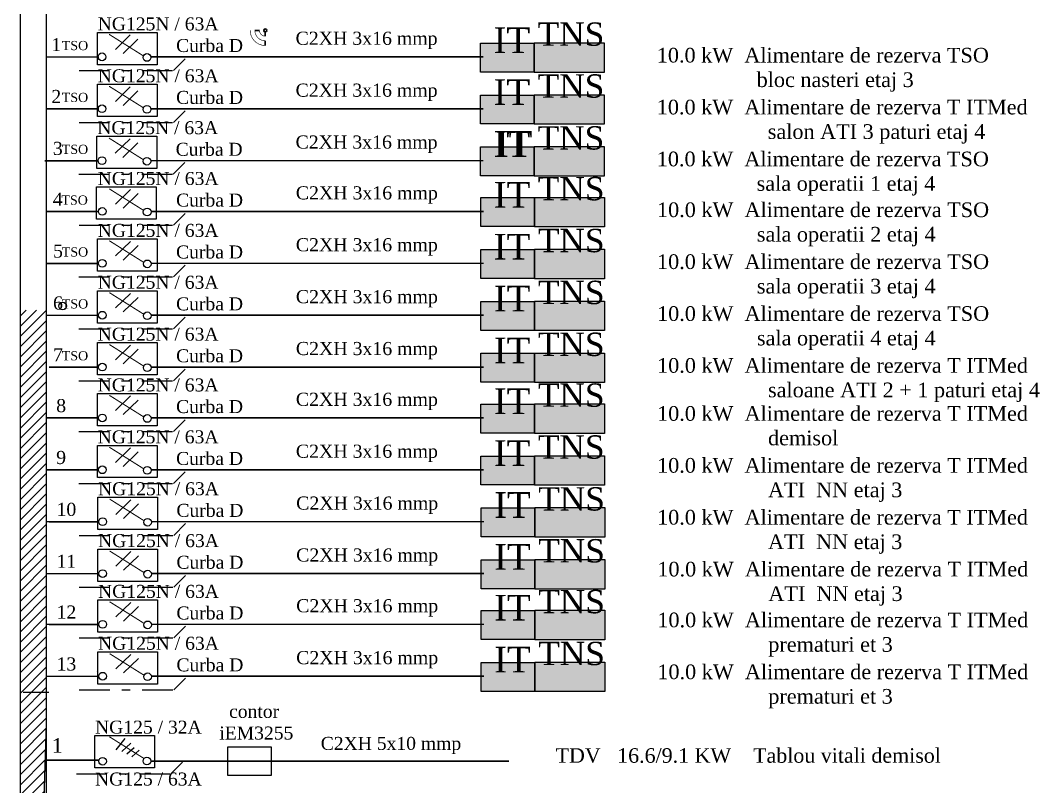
# Model space of a CAD drawing. Extents: x -12085 to 47, y -14993 to 123352.
# Drawn here: x -11965.13 to -11947.46, y -14923.16 to -14909.87 of the extents above; entities that cross this region are included whole.
import ezdxf

# ---------------------------------------------------------------- set-up
doc = ezdxf.new("R2010")
doc.units = 0
doc.header["$MEASUREMENT"] = 0
doc.linetypes.add('DOUBLE_DASHED', pattern=[1.093611, 0.529167, -0.211667, 0.141111, -0.211667])
doc.layers.get('0').update_dxf_attribs({"linetype": 'CONTINUOUS'})
doc.layers.add('Circuite', color=7, linetype='CONTINUOUS', lineweight=25)
doc.layers.add('monitorizare', color=3, linetype='CONTINUOUS', lineweight=25)
doc.layers.add('circuite iluminat normal', color=7, linetype='CONTINUOUS')
doc.layers.add('ELECTRICAL', color=7, linetype='CONTINUOUS')

# ---------------------------------------------------------------- blocks, each defined once
blk = doc.blocks.new('A$C719065E5')
at = {"color": 3, "lineweight": 30}
for p, q in [((0.166, 0.266), (0.086, 0.266)), ((0.266, 0.166), (0.266, 0.239))]:
    blk.add_line(p, q, dxfattribs=at)
at = {"color": 3, "lineweight": 30, "const_width": 0.01, "flags": 128}
for points in [[(0.005, 0.266, 0.414214), (0.266, 0.005)], [(0.086, 0.266, 0.414214), (0.266, 0.086)], [(0.166, 0.266, 0.414214), (0.266, 0.166)]]:
    blk.add_lwpolyline(points, format="xyb", dxfattribs=at)
for points in [[(0.166, 0.266), (0.086, 0.266)], [(0.266, 0.166), (0.266, 0.239)], [(0.266, 0.086), (0.266, 0.005)]]:
    blk.add_lwpolyline(points, dxfattribs=at)
at = {"color": 3, "lineweight": 30, "flags": 128}
blk.add_lwpolyline([(0.266, 0.086), (0.266, 0.005)], dxfattribs=at)
at = {"color": 3, "lineweight": 30}
blk.add_circle((0.266, 0.266), 0.0265, dxfattribs=at)

msp = doc.modelspace()

# ---------------------------------------------------------------- hatches: boundary and pattern name
at = {"layer": 'Circuite', "linetype": 'Continuous', "ltscale": 5}
h = msp.add_hatch(dxfattribs=at)
h.set_pattern_fill('ANSI31', color=1, style=0)
h.set_pattern_definition([(45, (-11984.20054, -14820.57505), (-0.08838835, 0.08838835), [])])
h.paths.add_polyline_path([(-11964.685, -14914.895), (-11965.132, -14914.895), (-11965.132, -14929.74), (-11964.945, -14929.739), (-11964.685, -14922.057)])
h.paths.add_polyline_path([(-11964.945, -14929.739), (-11965.132, -14929.74), (-11965.132, -14931.05), (-11964.987, -14930.995)])
h.paths.add_polyline_path([(-11964.987, -14930.995), (-11965.132, -14931.05), (-11965.132, -14935.252)])
at = {"layer": 'circuite iluminat normal', "true_color": 0xffe085}
for points in [[(-11956.221, -14910.768), (-11956.221, -14910.266), (-11957.152, -14910.266), (-11957.152, -14910.768)], [(-11956.221, -14911.668), (-11956.221, -14911.166), (-11957.152, -14911.166), (-11957.152, -14911.668)], [(-11956.221, -14912.568), (-11956.221, -14912.066), (-11957.152, -14912.066), (-11957.152, -14912.568)], [(-11956.217, -14913.448), (-11956.217, -14912.946), (-11957.149, -14912.946), (-11957.149, -14913.448)], [(-11956.216, -14914.348), (-11956.216, -14913.846), (-11957.148, -14913.846), (-11957.148, -14914.348)], [(-11956.216, -14915.248), (-11956.216, -14914.746), (-11957.147, -14914.746), (-11957.147, -14915.248)], [(-11956.216, -14916.148), (-11956.216, -14915.646), (-11957.147, -14915.646), (-11957.147, -14916.148)], [(-11956.216, -14917.029), (-11956.216, -14916.527), (-11957.147, -14916.527), (-11957.147, -14917.029)], [(-11956.216, -14917.929), (-11956.216, -14917.427), (-11957.147, -14917.427), (-11957.147, -14917.929)], [(-11956.21, -14918.829), (-11956.21, -14918.327), (-11957.142, -14918.327), (-11957.142, -14918.829)], [(-11956.21, -14919.729), (-11956.21, -14919.227), (-11957.142, -14919.227), (-11957.142, -14919.729)], [(-11956.21, -14920.61), (-11956.21, -14920.107), (-11957.142, -14920.107), (-11957.142, -14920.61)], [(-11956.21, -14921.51), (-11956.21, -14921.007), (-11957.142, -14921.007), (-11957.142, -14921.51)]]:
    msp.add_hatch(color=41, dxfattribs=at).paths.add_polyline_path(points)
at = {"layer": 'circuite iluminat normal', "true_color": 0xff8a8a}
for points in [[(-11955.006, -14910.773), (-11955.006, -14910.261), (-11956.221, -14910.261), (-11956.221, -14910.773)], [(-11955.006, -14911.673), (-11955.006, -14911.161), (-11956.221, -14911.161), (-11956.221, -14911.673)], [(-11955.007, -14912.573), (-11955.007, -14912.061), (-11956.221, -14912.061), (-11956.221, -14912.573)], [(-11955.003, -14913.453), (-11955.003, -14912.941), (-11956.217, -14912.941), (-11956.217, -14913.453)], [(-11955.002, -14914.353), (-11955.002, -14913.841), (-11956.216, -14913.841), (-11956.216, -14914.353)], [(-11955.001, -14915.253), (-11955.001, -14914.741), (-11956.216, -14914.741), (-11956.216, -14915.253)], [(-11955.001, -14916.153), (-11955.001, -14915.641), (-11956.216, -14915.641), (-11956.216, -14916.153)], [(-11955.001, -14917.034), (-11955.001, -14916.522), (-11956.216, -14916.522), (-11956.216, -14917.034)], [(-11955.001, -14917.934), (-11955.001, -14917.422), (-11956.216, -14917.422), (-11956.216, -14917.934)], [(-11954.996, -14918.834), (-11954.996, -14918.322), (-11956.21, -14918.322), (-11956.21, -14918.834)], [(-11954.996, -14919.734), (-11954.996, -14919.222), (-11956.21, -14919.222), (-11956.21, -14919.734)], [(-11954.996, -14920.614), (-11954.996, -14920.103), (-11956.21, -14920.103), (-11956.21, -14920.614)], [(-11954.996, -14921.514), (-11954.996, -14921.003), (-11956.21, -14921.003), (-11956.21, -14921.514)]]:
    msp.add_hatch(color=11, dxfattribs=at).paths.add_polyline_path(points)

# ---------------------------------------------------------------- linework, layer by layer
at = {"layer": 'Circuite', "linetype": 'Continuous'}
msp.add_line((-11965.085, -14921.523), (-11964.638, -14921.523), dxfattribs=at)
at = {"layer": 'Circuite', "linetype": 'Continuous', "ltscale": 5}
msp.add_lwpolyline([(-11961.536, -14922.473), (-11960.785, -14922.473), (-11960.785, -14922.967), (-11961.536, -14922.967)], close=True, dxfattribs=at)
at = {"layer": 'circuite iluminat normal'}
for p, q in [((-11963.485, -14910.377), (-11963.226, -14910.125)), ((-11963.352, -14910.447), (-11963.093, -14910.195)), ((-11963.485, -14911.277), (-11963.226, -14911.025)), ((-11963.352, -14911.347), (-11963.093, -14911.095)), ((-11963.486, -14912.177), (-11963.227, -14911.925)), ((-11963.353, -14912.247), (-11963.094, -14911.995)), ((-11963.482, -14913.058), (-11963.223, -14912.806)), ((-11963.349, -14913.128), (-11963.089, -14912.876)), ((-11963.481, -14913.958), (-11963.222, -14913.706)), ((-11963.348, -14914.028), (-11963.089, -14913.776)), ((-11963.481, -14914.858), (-11963.221, -14914.606)), ((-11963.347, -14914.928), (-11963.088, -14914.676)), ((-11963.481, -14915.758), (-11963.221, -14915.506)), ((-11963.347, -14915.828), (-11963.088, -14915.576)), ((-11963.481, -14916.639), (-11963.221, -14916.386)), ((-11963.347, -14916.709), (-11963.088, -14916.456)), ((-11963.481, -14917.539), (-11963.221, -14917.286)), ((-11963.347, -14917.609), (-11963.088, -14917.356)), ((-11963.475, -14918.439), (-11963.216, -14918.186)), ((-11963.342, -14918.509), (-11963.083, -14918.256)), ((-11963.475, -14919.339), (-11963.216, -14919.086)), ((-11963.342, -14919.409), (-11963.083, -14919.156)), ((-11963.475, -14920.219), (-11963.216, -14919.967)), ((-11963.342, -14920.289), (-11963.083, -14920.037)), ((-11963.475, -14921.119), (-11963.216, -14920.867)), ((-11963.342, -14921.189), (-11963.083, -14920.937))]:
    msp.add_line(p, q, dxfattribs=at)
for points in [[(-11957.152, -14910.266), (-11956.221, -14910.266), (-11956.221, -14910.768), (-11957.152, -14910.768)], [(-11956.221, -14910.261), (-11955.006, -14910.261), (-11955.006, -14910.773), (-11956.221, -14910.773)], [(-11957.152, -14911.166), (-11956.221, -14911.166), (-11956.221, -14911.668), (-11957.152, -14911.668)], [(-11956.221, -14911.161), (-11955.006, -14911.161), (-11955.006, -14911.673), (-11956.221, -14911.673)], [(-11957.153, -14912.066), (-11956.221, -14912.066), (-11956.221, -14912.568), (-11957.153, -14912.568)], [(-11956.221, -14912.061), (-11955.007, -14912.061), (-11955.007, -14912.573), (-11956.221, -14912.573)], [(-11957.149, -14912.946), (-11956.217, -14912.946), (-11956.217, -14913.448), (-11957.149, -14913.448)], [(-11956.217, -14912.941), (-11955.003, -14912.941), (-11955.003, -14913.453), (-11956.217, -14913.453)], [(-11957.148, -14913.846), (-11956.216, -14913.846), (-11956.216, -14914.348), (-11957.148, -14914.348)], [(-11956.216, -14913.841), (-11955.002, -14913.841), (-11955.002, -14914.353), (-11956.216, -14914.353)], [(-11957.147, -14914.746), (-11956.216, -14914.746), (-11956.216, -14915.248), (-11957.147, -14915.248)], [(-11956.216, -14914.741), (-11955.001, -14914.741), (-11955.001, -14915.253), (-11956.216, -14915.253)], [(-11957.147, -14915.646), (-11956.216, -14915.646), (-11956.216, -14916.148), (-11957.147, -14916.148)], [(-11956.216, -14915.641), (-11955.001, -14915.641), (-11955.001, -14916.153), (-11956.216, -14916.153)], [(-11957.147, -14916.527), (-11956.216, -14916.527), (-11956.216, -14917.029), (-11957.147, -14917.029)], [(-11956.216, -14916.522), (-11955.001, -14916.522), (-11955.001, -14917.034), (-11956.216, -14917.034)], [(-11957.147, -14917.427), (-11956.216, -14917.427), (-11956.216, -14917.929), (-11957.147, -14917.929)], [(-11956.216, -14917.422), (-11955.001, -14917.422), (-11955.001, -14917.934), (-11956.216, -14917.934)], [(-11957.142, -14918.327), (-11956.21, -14918.327), (-11956.21, -14918.829), (-11957.142, -14918.829)], [(-11956.21, -14918.322), (-11954.996, -14918.322), (-11954.996, -14918.834), (-11956.21, -14918.834)], [(-11957.142, -14919.227), (-11956.21, -14919.227), (-11956.21, -14919.729), (-11957.142, -14919.729)], [(-11956.21, -14919.222), (-11954.996, -14919.222), (-11954.996, -14919.734), (-11956.21, -14919.734)], [(-11957.142, -14920.107), (-11956.21, -14920.107), (-11956.21, -14920.61), (-11957.142, -14920.61)], [(-11956.21, -14920.103), (-11954.996, -14920.103), (-11954.996, -14920.614), (-11956.21, -14920.614)], [(-11957.142, -14921.007), (-11956.21, -14921.007), (-11956.21, -14921.51), (-11957.142, -14921.51)], [(-11956.21, -14921.003), (-11954.996, -14921.003), (-11954.996, -14921.514), (-11956.21, -14921.514)]]:
    msp.add_lwpolyline(points, close=True, dxfattribs=at)
at = {"layer": 'ELECTRICAL', "linetype": 'DOUBLE_DASHED'}
for p, q in [((-11962.476, -14910.741), (-11962.273, -14910.539)), ((-11964.115, -14910.741), (-11962.476, -14910.741)), ((-11962.476, -14911.641), (-11962.273, -14911.439)), ((-11964.115, -14911.641), (-11962.476, -14911.641)), ((-11962.48, -14912.541), (-11962.277, -14912.339)), ((-11964.119, -14912.541), (-11962.48, -14912.541)), ((-11962.476, -14913.422), (-11962.273, -14913.22)), ((-11964.115, -14913.422), (-11962.476, -14913.422)), ((-11962.478, -14914.322), (-11962.276, -14914.12)), ((-11964.117, -14914.322), (-11962.478, -14914.322)), ((-11962.478, -14915.222), (-11962.275, -14915.02)), ((-11964.117, -14915.222), (-11962.478, -14915.222)), ((-11962.478, -14916.122), (-11962.275, -14915.92)), ((-11964.117, -14916.122), (-11962.478, -14916.122)), ((-11962.478, -14917.003), (-11962.275, -14916.8)), ((-11964.117, -14917.003), (-11962.478, -14917.003)), ((-11962.478, -14917.903), (-11962.275, -14917.7)), ((-11964.117, -14917.903), (-11962.478, -14917.903)), ((-11962.472, -14918.803), (-11962.27, -14918.6)), ((-11964.111, -14918.803), (-11962.472, -14918.803)), ((-11962.472, -14919.703), (-11962.27, -14919.5)), ((-11964.111, -14919.703), (-11962.472, -14919.703)), ((-11962.472, -14920.583), (-11962.27, -14920.381)), ((-11964.111, -14920.583), (-11962.472, -14920.583)), ((-11962.472, -14921.483), (-11962.27, -14921.281)), ((-11964.111, -14921.483), (-11962.472, -14921.483)), ((-11962.523, -14922.938), (-11962.32, -14922.736)), ((-11964.161, -14922.938), (-11962.523, -14922.938))]:
    msp.add_line(p, q, dxfattribs=at)
at = {"layer": 'ELECTRICAL', "linetype": 'Continuous'}
for p, q in [((-11963.768, -14916.912), (-11963.768, -14916.912)), ((-11963.768, -14917.812), (-11963.768, -14917.812)), ((-11963.763, -14918.712), (-11963.763, -14918.712)), ((-11963.763, -14919.612), (-11963.763, -14919.612)), ((-11963.763, -14920.492), (-11963.763, -14920.492)), ((-11963.815, -14921.172), (-11963.815, -14921.172)), ((-11963.763, -14921.392), (-11963.763, -14921.392)), ((-11964.685, -14922.057), (-11965.132, -14936.481)), ((-11963.472, -14922.524), (-11963.315, -14922.325)), ((-11963.372, -14922.552), (-11963.216, -14922.41)), ((-11963.287, -14922.595), (-11963.159, -14922.481)), ((-11963.197, -14922.643), (-11963.069, -14922.529)), ((-11963.805, -14923.087), (-11963.805, -14923.087))]:
    msp.add_line(p, q, dxfattribs=at)
msp.add_lwpolyline([(-11965.132, -14936.5), (-11965.132, -14908.04), (-11964.685, -14908.04), (-11964.685, -14936.5)], dxfattribs=at)
for points in [[(-11963.797, -14910.08), (-11962.76, -14910.08), (-11962.76, -14910.64), (-11963.797, -14910.64)], [(-11963.797, -14910.98), (-11962.76, -14910.98), (-11962.76, -14911.54), (-11963.797, -14911.54)], [(-11963.805, -14911.88), (-11962.768, -14911.88), (-11962.768, -14912.44), (-11963.805, -14912.44)], [(-11963.811, -14912.761), (-11962.775, -14912.761), (-11962.775, -14913.321), (-11963.811, -14913.321)], [(-11963.797, -14913.661), (-11962.76, -14913.661), (-11962.76, -14914.221), (-11963.797, -14914.221)], [(-11963.797, -14914.561), (-11962.76, -14914.561), (-11962.76, -14915.121), (-11963.797, -14915.121)], [(-11963.797, -14915.461), (-11962.76, -14915.461), (-11962.76, -14916.021), (-11963.797, -14916.021)], [(-11963.797, -14916.342), (-11962.76, -14916.342), (-11962.76, -14916.902), (-11963.797, -14916.902)], [(-11963.797, -14917.242), (-11962.76, -14917.242), (-11962.76, -14917.802), (-11963.797, -14917.802)], [(-11963.791, -14918.142), (-11962.755, -14918.142), (-11962.755, -14918.702), (-11963.791, -14918.702)], [(-11963.791, -14919.042), (-11962.755, -14919.042), (-11962.755, -14919.602), (-11963.791, -14919.602)], [(-11963.791, -14919.922), (-11962.755, -14919.922), (-11962.755, -14920.482), (-11963.791, -14920.482)], [(-11963.791, -14920.822), (-11962.755, -14920.822), (-11962.755, -14921.382), (-11963.791, -14921.382)], [(-11963.843, -14922.277), (-11962.807, -14922.277), (-11962.807, -14922.837), (-11963.843, -14922.837)]]:
    msp.add_lwpolyline(points, close=True, dxfattribs=at)
at = {"layer": 'ELECTRICAL', "linetype": 'Continuous', "flags": 128}
for points, const_width in [([(-11962.99, -14910.493), (-11963.594, -14910.113)], 0.0182), ([(-11962.99, -14910.493), (-11963.594, -14910.113)], 0.0182), ([(-11964.677, -14910.507), (-11963.771, -14910.507)], 0.027), ([(-11964.638, -14910.507), (-11963.782, -14910.507)], 0.0273), ([(-11964.638, -14910.507), (-11963.783, -14910.507)], 0.0273), ([(-11964.638, -14910.507), (-11963.782, -14910.507)], 0.0273), ([(-11962.879, -14910.505), (-11957.101, -14910.505)], 0.0273), ([(-11962.99, -14911.393), (-11963.594, -14911.013)], 0.0182), ([(-11962.99, -14911.393), (-11963.594, -14911.013)], 0.0182), ([(-11964.677, -14911.407), (-11963.771, -14911.407)], 0.027), ([(-11964.638, -14911.407), (-11963.782, -14911.407)], 0.0273), ([(-11964.638, -14911.407), (-11963.783, -14911.407)], 0.0273), ([(-11964.638, -14911.407), (-11963.782, -14911.407)], 0.0273), ([(-11962.879, -14911.405), (-11957.101, -14911.405)], 0.0273), ([(-11962.991, -14912.293), (-11963.595, -14911.913)], 0.0182), ([(-11962.991, -14912.293), (-11963.595, -14911.913)], 0.0182), ([(-11964.71, -14912.307), (-11963.805, -14912.307)], 0.027), ([(-11964.638, -14912.307), (-11963.783, -14912.307)], 0.0273), ([(-11964.638, -14912.307), (-11963.783, -14912.307)], 0.0273), ([(-11962.879, -14912.305), (-11957.101, -14912.305)], 0.0273), ([(-11962.986, -14913.173), (-11963.591, -14912.793)], 0.0182), ([(-11962.986, -14913.173), (-11963.591, -14912.793)], 0.0182), ([(-11964.677, -14913.187), (-11963.771, -14913.187)], 0.027), ([(-11964.645, -14913.187), (-11963.779, -14913.187)], 0.0273), ([(-11964.638, -14913.187), (-11963.784, -14913.187)], 0.0273), ([(-11962.875, -14913.186), (-11957.097, -14913.186)], 0.0273), ([(-11962.986, -14914.073), (-11963.59, -14913.693)], 0.0182), ([(-11962.986, -14914.073), (-11963.59, -14913.693)], 0.0182), ([(-11964.677, -14914.087), (-11963.771, -14914.087)], 0.027), ([(-11964.638, -14914.087), (-11963.778, -14914.087)], 0.0273), ([(-11964.638, -14914.087), (-11963.778, -14914.087)], 0.0273), ([(-11962.875, -14914.086), (-11957.096, -14914.086)], 0.0273), ([(-11962.985, -14914.973), (-11963.589, -14914.593)], 0.0182), ([(-11962.985, -14914.973), (-11963.589, -14914.593)], 0.0182), ([(-11964.677, -14914.987), (-11963.772, -14914.987)], 0.027), ([(-11964.638, -14914.987), (-11963.777, -14914.987)], 0.0273), ([(-11964.638, -14914.987), (-11963.777, -14914.987)], 0.0273), ([(-11962.874, -14914.986), (-11957.096, -14914.986)], 0.0273), ([(-11962.985, -14915.873), (-11963.589, -14915.493)], 0.0182), ([(-11962.985, -14915.873), (-11963.589, -14915.493)], 0.0182), ([(-11964.638, -14915.887), (-11963.777, -14915.887)], 0.0273), ([(-11964.638, -14915.887), (-11963.777, -14915.887)], 0.0273), ([(-11962.874, -14915.886), (-11957.096, -14915.886)], 0.0273), ([(-11962.985, -14916.754), (-11963.589, -14916.374)], 0.0182), ([(-11962.985, -14916.754), (-11963.589, -14916.374)], 0.0182), ([(-11964.683, -14916.766), (-11963.778, -14916.766)], 0.027), ([(-11964.638, -14916.768), (-11963.777, -14916.768)], 0.0273), ([(-11964.638, -14916.768), (-11963.777, -14916.768)], 0.0273), ([(-11962.874, -14916.766), (-11957.096, -14916.766)], 0.0273), ([(-11962.985, -14917.654), (-11963.589, -14917.274)], 0.0182), ([(-11962.985, -14917.654), (-11963.589, -14917.274)], 0.0182), ([(-11964.677, -14917.668), (-11963.772, -14917.668)], 0.027), ([(-11964.638, -14917.668), (-11963.777, -14917.668)], 0.0273), ([(-11964.638, -14917.668), (-11963.777, -14917.668)], 0.0273), ([(-11962.874, -14917.666), (-11957.096, -14917.666)], 0.0273), ([(-11962.98, -14918.554), (-11963.584, -14918.174)], 0.0182), ([(-11962.98, -14918.554), (-11963.584, -14918.174)], 0.0182), ([(-11964.678, -14918.566), (-11963.772, -14918.566)], 0.027), ([(-11964.633, -14918.568), (-11963.772, -14918.568)], 0.0273), ([(-11964.633, -14918.568), (-11963.772, -14918.568)], 0.0273), ([(-11962.868, -14918.566), (-11957.09, -14918.566)], 0.0273), ([(-11962.98, -14919.454), (-11963.584, -14919.074)], 0.0182), ([(-11962.98, -14919.454), (-11963.584, -14919.074)], 0.0182), ([(-11964.678, -14919.468), (-11963.772, -14919.468)], 0.027), ([(-11964.633, -14919.468), (-11963.772, -14919.468)], 0.0273), ([(-11964.633, -14919.468), (-11963.772, -14919.468)], 0.0273), ([(-11962.869, -14919.466), (-11957.09, -14919.466)], 0.0273), ([(-11962.98, -14920.334), (-11963.584, -14919.955)], 0.0182), ([(-11962.98, -14920.334), (-11963.584, -14919.955)], 0.0182), ([(-11964.678, -14920.346), (-11963.772, -14920.346)], 0.027), ([(-11964.633, -14920.349), (-11963.772, -14920.349)], 0.0273), ([(-11964.633, -14920.349), (-11963.772, -14920.349)], 0.0273), ([(-11962.869, -14920.347), (-11957.09, -14920.347)], 0.0273), ([(-11962.98, -14921.234), (-11963.584, -14920.855)], 0.0182), ([(-11962.98, -14921.234), (-11963.584, -14920.855)], 0.0182), ([(-11964.677, -14921.249), (-11963.772, -14921.249)], 0.027), ([(-11964.633, -14921.249), (-11963.772, -14921.249)], 0.0273), ([(-11964.633, -14921.249), (-11963.772, -14921.249)], 0.0273), ([(-11962.869, -14921.247), (-11957.09, -14921.247)], 0.0273), ([(-11962.99, -14922.672), (-11963.588, -14922.296)], 0.018), ([(-11962.99, -14922.672), (-11963.588, -14922.296)], 0.018), ([(-11964.677, -14922.703), (-11963.772, -14922.703)], 0.027), ([(-11964.677, -14922.703), (-11963.772, -14922.703)], 0.027), ([(-11962.871, -14922.719), (-11956.661, -14922.719)], 0.027)]:
    msp.add_lwpolyline(points, dxfattribs=dict(at, const_width=const_width))
at = {"layer": 'ELECTRICAL', "linetype": 'Continuous'}
for centre, radius in [((-11963.716, -14910.504), 0.0669), ((-11963.716, -14910.504), 0.0669), ((-11962.936, -14910.515), 0.0669), ((-11963.716, -14911.404), 0.0669), ((-11963.716, -14911.404), 0.0669), ((-11962.936, -14911.415), 0.0669), ((-11963.716, -14912.304), 0.0669), ((-11963.716, -14912.304), 0.0669), ((-11962.937, -14912.315), 0.0669), ((-11963.712, -14913.185), 0.0669), ((-11962.933, -14913.195), 0.0669), ((-11963.712, -14914.085), 0.0669), ((-11963.712, -14914.085), 0.0669), ((-11962.932, -14914.095), 0.0669), ((-11964.398, -14914.828), 0.0662), ((-11963.711, -14914.985), 0.0669), ((-11963.711, -14914.985), 0.0669), ((-11962.932, -14914.995), 0.0669), ((-11963.711, -14915.885), 0.0669), ((-11963.711, -14915.885), 0.0669), ((-11962.932, -14915.895), 0.0669), ((-11963.711, -14916.766), 0.0669), ((-11963.711, -14916.766), 0.0669), ((-11962.932, -14916.776), 0.0669), ((-11963.711, -14917.666), 0.0669), ((-11963.711, -14917.666), 0.0669), ((-11962.932, -14917.676), 0.0669), ((-11963.705, -14918.566), 0.0669), ((-11963.705, -14918.566), 0.0669), ((-11962.926, -14918.576), 0.0669), ((-11963.705, -14919.466), 0.0669), ((-11963.705, -14919.466), 0.0669), ((-11962.926, -14919.476), 0.0669), ((-11963.705, -14920.346), 0.0669), ((-11963.705, -14920.346), 0.0669), ((-11962.926, -14920.356), 0.0669), ((-11963.705, -14921.246), 0.0669), ((-11963.705, -14921.246), 0.0669), ((-11962.926, -14921.256), 0.0669), ((-11963.706, -14922.72), 0.0662), ((-11962.937, -14922.717), 0.0662)]:
    msp.add_circle(centre, radius, dxfattribs=at)

# ---------------------------------------------------------------- block references
at = {"layer": 'monitorizare', "linetype": 'Continuous', "ltscale": 5}
msp.add_blockref('A$C719065E5', (-11961.151, -14910.312), dxfattribs=at)

# ---------------------------------------------------------------- texts
at = {"layer": 'Circuite', "attachment_point": 1}
for s, insert, char_height, width in [('{\\fTimes New Roman|b0|i0|c0|p18;     \\H0.6x;   IT}', (-11958.833, -14909.993), 0.7425, 25.06048), ('{\\fTimes New Roman|b0|i0|c0|p18;    \\H0.5x;    TNS}', (-11957.996, -14909.907), 0.81, 27.3387), ('{\\fTimes New Roman|b0|i0|c0|p18;     \\H0.6x;   IT}', (-11958.833, -14910.893), 0.7425, 25.06048), ('{\\fTimes New Roman|b0|i0|c0|p18;    \\H0.5x;    TNS}', (-11957.996, -14910.807), 0.81, 27.3387), ('{\\fTimes New Roman|b0|i0|c0|p18;     \\H0.6x;   IT}', (-11958.833, -14911.793), 0.7425, 25.06048), ('{\\fTimes New Roman|b0|i0|c0|p18;     \\H0.6x;   IT}', (-11958.795, -14911.793), 0.7425, 25.06048), ('{\\fTimes New Roman|b0|i0|c0|p18;    \\H0.5x;    TNS}', (-11957.997, -14911.707), 0.81, 27.3387), ('{\\fTimes New Roman|b0|i0|c0|p18;     \\H0.6x;   IT}', (-11958.829, -14912.674), 0.7425, 25.06048), ('{\\fTimes New Roman|b0|i0|c0|p18;    \\H0.5x;    TNS}', (-11957.993, -14912.587), 0.81, 27.3387), ('{\\fTimes New Roman|b0|i0|c0|p18;     \\H0.6x;   IT}', (-11958.829, -14913.574), 0.7425, 25.06048), ('{\\fTimes New Roman|b0|i0|c0|p18;    \\H0.5x;    TNS}', (-11957.992, -14913.487), 0.81, 27.3387), ('{\\fTimes New Roman|b0|i0|c0|p18;    \\H0.5x;    TNS}', (-11957.992, -14914.387), 0.81, 27.3387), ('{\\fTimes New Roman|b0|i0|c0|p18;     \\H0.6x;   IT}', (-11958.828, -14914.474), 0.7425, 25.06048), ('{\\fTimes New Roman|b0|i0|c0|p18;    \\H0.5x;    TNS}', (-11957.992, -14915.287), 0.81, 27.3387), ('{\\fTimes New Roman|b0|i0|c0|p18;     \\H0.6x;   IT}', (-11958.828, -14915.374), 0.7425, 25.06048), ('{\\fTimes New Roman|b0|i0|c0|p18;    \\H0.5x;    TNS}', (-11957.992, -14916.168), 0.81, 27.3387), ('{\\fTimes New Roman|b0|i0|c0|p18;     \\H0.6x;   IT}', (-11958.828, -14916.254), 0.7425, 25.06048), ('{\\fTimes New Roman|b0|i0|c0|p18;    \\H0.5x;    TNS}', (-11957.992, -14917.068), 0.81, 27.3387), ('{\\fTimes New Roman|b0|i0|c0|p18;     \\H0.6x;   IT}', (-11958.828, -14917.154), 0.7425, 25.06048), ('{\\fTimes New Roman|b0|i0|c0|p18;    \\H0.5x;    TNS}', (-11957.986, -14917.968), 0.81, 27.3387), ('{\\fTimes New Roman|b0|i0|c0|p18;     \\H0.6x;   IT}', (-11958.823, -14918.054), 0.7425, 25.06048), ('{\\fTimes New Roman|b0|i0|c0|p18;    \\H0.5x;    TNS}', (-11957.986, -14918.868), 0.81, 27.3387), ('{\\fTimes New Roman|b0|i0|c0|p18;     \\H0.6x;   IT}', (-11958.823, -14918.954), 0.7425, 25.06048), ('{\\fTimes New Roman|b0|i0|c0|p18;    \\H0.5x;    TNS}', (-11957.986, -14919.749), 0.81, 27.3387), ('{\\fTimes New Roman|b0|i0|c0|p18;     \\H0.6x;   IT}', (-11958.823, -14919.835), 0.7425, 25.06048), ('{\\fTimes New Roman|b0|i0|c0|p18;    \\H0.5x;    TNS}', (-11957.986, -14920.649), 0.81, 27.3387), ('{\\fTimes New Roman|b0|i0|c0|p18;     \\H0.6x;   IT}', (-11958.823, -14920.735), 0.7425, 25.06048)]:
    msp.add_mtext(s, dxfattribs=dict(at, insert=insert, char_height=char_height, width=width))
at = {"layer": 'ELECTRICAL', "linetype": 'Continuous', "attachment_point": 1}
for s, insert, char_height, width in [('{\\fTimes New Roman|b0|i0|c0|p18;NG125N / 63A\\P                Curba D}', (-11963.791, -14909.82), 0.225, 62.98872), ('{\\fTimes New Roman|b0|i0|c0|p18;1}', (-11964.594, -14910.178), 0.22748, 0.73338), ('{\\fTimes New Roman|b0|i0|c0|p18;TSO}', (-11964.413, -14910.228), 0.16, 0.73338), ('{\\fTimes New Roman|b0|i0|c0|p18;NG125N / 63A\\P                Curba D}', (-11963.791, -14910.72), 0.225, 62.98872), ('{\\fTimes New Roman|b0|i0|c0|p18;2}', (-11964.595, -14911.078), 0.22748, 0.73338), ('{\\fTimes New Roman|b0|i0|c0|p18;TSO}', (-11964.413, -14911.128), 0.16, 0.73338), ('{\\fTimes New Roman|b0|i0|c0|p18;NG125N / 63A\\P                Curba D}', (-11963.798, -14911.62), 0.225, 62.98872), ('{\\fTimes New Roman|b0|i0|c0|p18;3}', (-11964.569, -14911.978), 0.22748, 0.73338), ('{\\fTimes New Roman|b0|i0|c0|p18;TSO}', (-11964.413, -14912.028), 0.16, 0.73338), ('{\\fTimes New Roman|b0|i0|c0|p18;NG125N / 63A\\P                Curba D}', (-11963.791, -14912.501), 0.225, 62.98872), ('{\\fTimes New Roman|b0|i0|c0|p18;4}', (-11964.57, -14912.859), 0.22748, 0.73338), ('{\\fTimes New Roman|b0|i0|c0|p18;TSO}', (-11964.419, -14912.908), 0.16, 0.73338), ('{\\fTimes New Roman|b0|i0|c0|p18;NG125N / 63A\\P                Curba D}', (-11963.791, -14913.401), 0.225, 62.98872), ('{\\fTimes New Roman|b0|i0|c0|p18;5}', (-11964.566, -14913.759), 0.22748, 0.73338), ('{\\fTimes New Roman|b0|i0|c0|p18;TSO}', (-11964.413, -14913.808), 0.16, 0.73338), ('{\\fTimes New Roman|b0|i0|c0|p18;NG125N / 63A\\P                Curba D}', (-11963.791, -14914.301), 0.225, 62.98872), ('{\\fTimes New Roman|b0|i0|c0|p18;6}', (-11964.565, -14914.659), 0.22748, 0.73338), ('{\\fTimes New Roman|b0|i0|c0|p18;TSO}', (-11964.413, -14914.708), 0.16, 0.73338), ('{\\fTimes New Roman|b0|i0|c0|p18;NG125N / 63A\\P                Curba D}', (-11963.791, -14915.201), 0.225, 62.98872), ('{\\fTimes New Roman|b0|i0|c0|p18;7}', (-11964.565, -14915.559), 0.22748, 0.73338), ('{\\fTimes New Roman|b0|i0|c0|p18;TSO}', (-11964.413, -14915.608), 0.16, 0.73338), ('{\\fTimes New Roman|b0|i0|c0|p18;NG125N / 63A\\P                Curba D}', (-11963.791, -14916.082), 0.225, 62.98872), ('{\\fTimes New Roman|b0|i0|c0|p18;8}', (-11964.511, -14916.439), 0.22748, 0.73338), ('{\\fTimes New Roman|b0|i0|c0|p18;NG125N / 63A\\P                Curba D}', (-11963.791, -14916.982), 0.225, 62.98872), ('{\\fTimes New Roman|b0|i0|c0|p18;9}', (-11964.511, -14917.339), 0.22748, 0.73338), ('{\\fTimes New Roman|b0|i0|c0|p18;NG125N / 63A\\P                Curba D}', (-11963.785, -14917.882), 0.225, 62.98872), ('{\\fTimes New Roman|b0|i0|c0|p18;10}', (-11964.506, -14918.239), 0.22748, 0.73338), ('{\\fTimes New Roman|b0|i0|c0|p18;NG125N / 63A\\P                Curba D}', (-11963.785, -14918.782), 0.225, 62.98872), ('{\\fTimes New Roman|b0|i0|c0|p18;11}', (-11964.506, -14919.139), 0.22748, 0.73338), ('{\\fTimes New Roman|b0|i0|c0|p18;NG125N / 63A\\P                Curba D}', (-11963.785, -14919.662), 0.225, 62.98872), ('{\\fTimes New Roman|b0|i0|c0|p18;12}', (-11964.506, -14920.02), 0.22748, 0.73338), ('{\\fTimes New Roman|b0|i0|c0|p18;NG125N / 63A\\P                Curba D}', (-11963.785, -14920.562), 0.225, 62.98872), ('{\\fTimes New Roman|b0|i0|c0|p18;13}', (-11964.506, -14920.92), 0.22748, 0.73338), ('{\\fTimes New Roman|b0|i0|c0|p18;NG125 / 32A }', (-11963.837, -14922.017), 0.225, 62.98872), ('{\\fTimes New Roman|b0|i0|c0|p18;1}', (-11964.587, -14922.321), 0.25275, 0.81487), ('\\pt6.525;{\\fTimes New Roman|b0|i0|c0|p18;NG125 / 63A }', (-11963.837, -14922.917), 0.225, 62.98872)]:
    msp.add_mtext(s, dxfattribs=dict(at, insert=insert, char_height=char_height, width=width))
at = {"layer": 'ELECTRICAL', "linetype": 'DOUBLE_DASHED', "attachment_point": 1}
for s, insert, char_height, width in [('{\\fTimes New Roman|b0|i0|c0|p18;C2XH 3x16 mmp}', (-11960.359, -14910.068), 0.22748, 5.06517), ('{\\fTimes New Roman|b0|i0|c0|p18;         10.0 kW  Alimentare de rezerva TSO \\P                           bloc nasteri etaj 3}', (-11954.961, -14910.348), 0.25477, 15.39932), ('{\\fTimes New Roman|b0|i0|c0|p18;C2XH 3x16 mmp}', (-11960.359, -14910.968), 0.22748, 5.06517), ('{\\fTimes New Roman|b0|i0|c0|p18;         10.0 kW  Alimentare de rezerva T ITMed\\P                             salon ATI 3 paturi etaj 4}', (-11954.961, -14911.248), 0.25477, 15.39932), ('{\\fTimes New Roman|b0|i0|c0|p18;C2XH 3x16 mmp}', (-11960.359, -14911.868), 0.22748, 5.06517), ('{\\fTimes New Roman|b0|i0|c0|p18;         10.0 kW  Alimentare de rezerva TSO \\P                           sala operatii 1 etaj 4}', (-11954.961, -14912.148), 0.25477, 15.39932), ('{\\fTimes New Roman|b0|i0|c0|p18;C2XH 3x16 mmp}', (-11960.355, -14912.749), 0.22748, 5.06517), ('{\\fTimes New Roman|b0|i0|c0|p18;         10.0 kW  Alimentare de rezerva TSO \\P                           sala operatii 2 etaj 4}', (-11954.957, -14913.029), 0.25477, 15.39932), ('{\\fTimes New Roman|b0|i0|c0|p18;C2XH 3x16 mmp}', (-11960.355, -14913.649), 0.22748, 5.06517), ('{\\fTimes New Roman|b0|i0|c0|p18;         10.0 kW  Alimentare de rezerva TSO \\P                           sala operatii 3 etaj 4}', (-11954.957, -14913.929), 0.25477, 15.39932), ('{\\fTimes New Roman|b0|i0|c0|p18;C2XH 3x16 mmp}', (-11960.354, -14914.549), 0.22748, 5.06517), ('{\\fTimes New Roman|b0|i0|c0|p18;         10.0 kW  Alimentare de rezerva TSO \\P                           sala operatii 4 etaj 4}', (-11954.956, -14914.829), 0.25477, 15.39932), ('{\\fTimes New Roman|b0|i0|c0|p18;C2XH 3x16 mmp}', (-11960.354, -14915.449), 0.22748, 5.06517), ('{\\fTimes New Roman|b0|i0|c0|p18;         10.0 kW  Alimentare de rezerva T ITMed\\P                             saloane ATI 2 + 1 paturi etaj 4}', (-11954.956, -14915.729), 0.25477, 15.39932), ('{\\fTimes New Roman|b0|i0|c0|p18;C2XH 3x16 mmp}', (-11960.354, -14916.33), 0.22748, 5.06517), ('{\\fTimes New Roman|b0|i0|c0|p18;         10.0 kW  Alimentare de rezerva T ITMed\\P                             demisol}', (-11954.956, -14916.562), 0.25477, 15.39932), ('{\\fTimes New Roman|b0|i0|c0|p18;C2XH 3x16 mmp}', (-11960.354, -14917.23), 0.22748, 5.06517), ('{\\fTimes New Roman|b0|i0|c0|p18;         10.0 kW  Alimentare de rezerva T ITMed\\P                             ATI  NN etaj 3}', (-11954.956, -14917.462), 0.25477, 15.39932), ('{\\fTimes New Roman|b0|i0|c0|p18;C2XH 3x16 mmp}', (-11960.349, -14918.13), 0.22748, 5.06517), ('{\\fTimes New Roman|b0|i0|c0|p18;         10.0 kW  Alimentare de rezerva T ITMed\\P                             ATI  NN etaj 3}', (-11954.956, -14918.362), 0.25477, 15.39932), ('{\\fTimes New Roman|b0|i0|c0|p18;C2XH 3x16 mmp}', (-11960.349, -14919.03), 0.22748, 5.06517), ('{\\fTimes New Roman|b0|i0|c0|p18;         10.0 kW  Alimentare de rezerva T ITMed\\P                             ATI  NN etaj 3}', (-11954.951, -14919.262), 0.25477, 15.39932), ('{\\fTimes New Roman|b0|i0|c0|p18;C2XH 3x16 mmp}', (-11960.349, -14919.91), 0.22748, 5.06517), ('{\\fTimes New Roman|b0|i0|c0|p18;         10.0 kW  Alimentare de rezerva T ITMed\\P                             prematuri et 3}', (-11954.951, -14920.143), 0.25477, 15.39932), ('{\\fTimes New Roman|b0|i0|c0|p18;C2XH 3x16 mmp}', (-11960.349, -14920.81), 0.22748, 5.06517), ('{\\fTimes New Roman|b0|i0|c0|p18;         10.0 kW  Alimentare de rezerva T ITMed\\P                             prematuri et 3}', (-11954.951, -14921.043), 0.25477, 15.39932), ('\\pt3.1502;{\\fTimes New Roman|b0|i0|c0|p18;C2XH 5x10 mmp}', (-11959.923, -14922.299), 0.22501, 5.01036), ('{\\fTimes New Roman|b0|i0|c0|p18;     TDV   16.6/9.1 KW    Tablou vitali demisol}', (-11956.326, -14922.495), 0.25202, 15.23268)]:
    msp.add_mtext(s, dxfattribs=dict(at, insert=insert, char_height=char_height, width=width))
at = {"layer": 'ELECTRICAL', "linetype": 'Continuous', "insert": (-11961.682, -14921.744), "char_height": 0.225, "attachment_point": 1}
msp.add_mtext('{\\fTimes New Roman|b0|i0|c0|p18;  contor\\PiEM3255}', dxfattribs=at)

doc.saveas('drawing.dxf')
